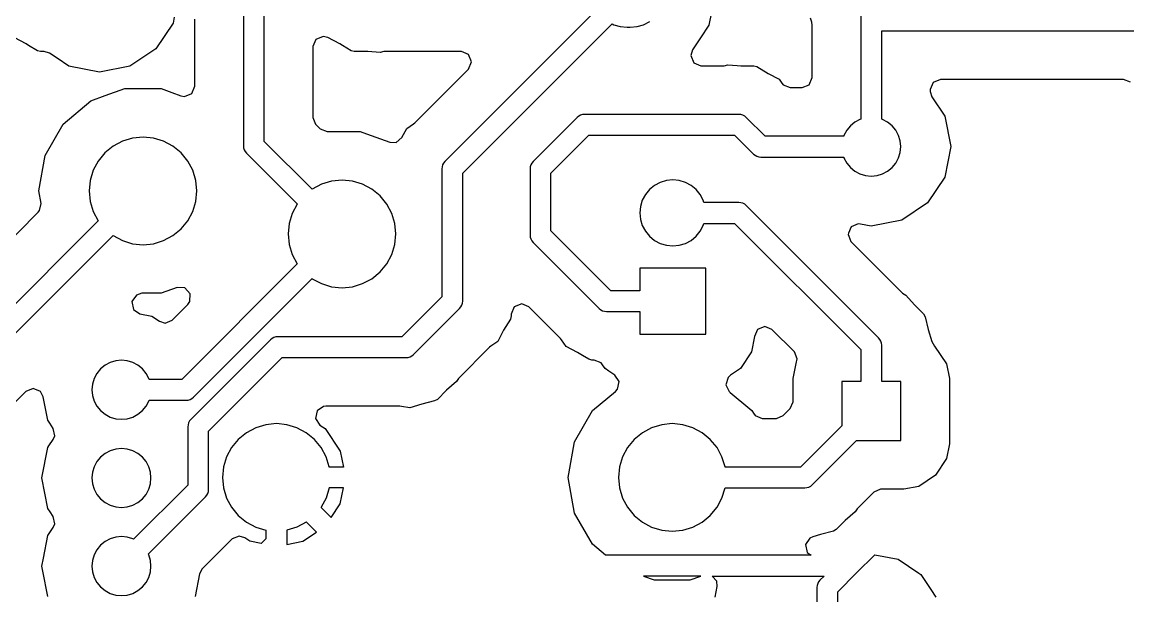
# Model space of a CAD drawing. Extents: x 48.5 to 131.2, y 2.2 to 58.3.
# Drawn here: x 68.26 to 100.1, y 24.8 to 41.33 of the extents above; entities that cross this region are included whole.
import ezdxf

# ---------------------------------------------------------------- set-up
doc = ezdxf.new("R2010")
doc.units = 0
doc.header["$LTSCALE"] = 0.000394
doc.layers.add('PLAN_1', color=7, linetype='CONTINUOUS')

msp = doc.modelspace()

# ---------------------------------------------------------------- linework, layer by layer
at = {"layer": 'PLAN_1', "color": 1}
for p, q in [((74.62999, 43.960239, 0.06), (74.62999, 37.764503, 0.06)), ((75.229996, 37.888767, 0.06), (75.229996, 44.084503, 0.06)), ((88.222572, 42.179504, 0.06), (88.036064, 41.24189, 0.06)), ((72.639175, 41.47364, 0.06), (72.604912, 41.301392, 0.06)), ((73.2295, 39.479298, 0.06), (73.2295, 41.412952, 0.06)), ((84.809044, 41.687828, 0.06), (80.432854, 37.311634, 0.06)), ((90.99707, 41.325527, 0.06), (90.961792, 41.438759, 0.06)), ((92.409988, 41.544502, 0.06), (92.409988, 38.532467, 0.06)), ((72.604912, 41.301392, 0.06), (72.107513, 40.556984, 0.06)), ((80.944992, 36.975239, 0.06), (85.247726, 41.277969, 0.06)), ((85.247726, 41.277969, 0.06), (85.293854, 41.253315, 0.06)), ((85.293854, 41.253315, 0.06), (85.481911, 41.196266, 0.06)), ((85.481911, 41.196266, 0.06), (85.67749, 41.177006, 0.06)), ((85.67749, 41.177006, 0.06), (85.772491, 41.177006, 0.06)), ((85.772491, 41.177006, 0.06), (85.968071, 41.196266, 0.06)), ((85.968071, 41.196266, 0.06), (86.156128, 41.253315, 0.06)), ((86.156128, 41.253315, 0.06), (86.329453, 41.345955, 0.06)), ((88.036064, 41.24189, 0.06), (87.790001, 40.87365, 0.06)), ((91.009491, 41.243946, 0.06), (90.99707, 41.325527, 0.06)), ((91.009499, 39.729061, 0.06), (91.009491, 41.243946, 0.06)), ((68.375946, 40.699371, 0.06), (68.050636, 40.872868, 0.06)), ((76.715157, 40.828323, 0.06), (76.630486, 40.623928, 0.06)), ((76.925522, 40.915459, 0.06), (76.715157, 40.828323, 0.06)), ((77.06308, 40.881554, 0.06), (76.925522, 40.915459, 0.06)), ((77.410072, 40.699436, 0.06), (77.06308, 40.881554, 0.06)), ((87.790001, 40.87365, 0.06), (87.559692, 40.528957, 0.06)), ((93.009995, 38.532467, 0.06), (93.009995, 41.074505, 0.06)), ((93.009995, 41.074505, 0.06), (100.97403, 41.074505, 0.06)), ((68.447083, 40.656643, 0.06), (68.375946, 40.699371, 0.06)), ((68.69854, 40.504631, 0.06), (68.447083, 40.656643, 0.06)), ((68.788506, 40.479984, 0.06), (68.69854, 40.504631, 0.06)), ((68.896141, 40.478939, 0.06), (68.788506, 40.479984, 0.06)), ((69.048424, 40.432735, 0.06), (68.896141, 40.478939, 0.06)), ((72.107513, 40.556984, 0.06), (71.363091, 40.059574, 0.06)), ((76.630486, 40.623928, 0.06), (76.630486, 38.582783, 0.06)), ((77.481316, 40.656639, 0.06), (77.410072, 40.699436, 0.06)), ((77.732765, 40.504627, 0.06), (77.481316, 40.656639, 0.06)), ((77.822617, 40.480011, 0.06), (77.732765, 40.504627, 0.06)), ((78.216827, 40.477856, 0.06), (77.822617, 40.480011, 0.06)), ((78.570251, 40.45647, 0.06), (78.216827, 40.477856, 0.06)), ((78.672997, 40.479008, 0.06), (78.570251, 40.45647, 0.06)), ((80.907707, 40.479008, 0.06), (78.672997, 40.479008, 0.06)), ((81.112106, 40.394337, 0.06), (80.907707, 40.479008, 0.06)), ((87.559692, 40.528957, 0.06), (87.510384, 40.36639, 0.06)), ((69.266937, 40.28672, 0.06), (69.048424, 40.432735, 0.06)), ((69.606895, 40.059574, 0.06), (69.266937, 40.28672, 0.06)), ((81.20089, 40.18, 0.06), (81.112106, 40.394337, 0.06)), ((81.116226, 39.97562, 0.06), (81.20089, 40.18, 0.06)), ((87.510384, 40.36639, 0.06), (87.598083, 40.154667, 0.06)), ((87.598083, 40.154667, 0.06), (87.802483, 40.069996, 0.06)), ((70.484993, 39.884911, 0.06), (69.606895, 40.059574, 0.06)), ((71.363091, 40.059574, 0.06), (70.484993, 39.884911, 0.06)), ((79.569405, 38.428795, 0.06), (81.116226, 39.97562, 0.06)), ((87.802483, 40.069996, 0.06), (88.476196, 40.069996, 0.06)), ((88.476196, 40.069996, 0.06), (88.578941, 40.092533, 0.06)), ((88.578941, 40.092533, 0.06), (88.846039, 40.076378, 0.06)), ((88.846039, 40.076378, 0.06), (88.955109, 40.07, 0.06)), ((88.955109, 40.07, 0.06), (89.326645, 40.068977, 0.06)), ((89.326645, 40.068977, 0.06), (89.416451, 40.044369, 0.06)), ((89.416451, 40.044369, 0.06), (89.739143, 39.849564, 0.06)), ((89.739143, 39.849564, 0.06), (90.061371, 39.680435, 0.06)), ((90.061371, 39.680435, 0.06), (90.139465, 39.567299, 0.06)), ((90.139465, 39.567299, 0.06), (90.177673, 39.521461, 0.06)), ((90.177673, 39.521461, 0.06), (90.374329, 39.439999, 0.06)), ((90.720428, 39.439999, 0.06), (90.924828, 39.52467, 0.06)), ((90.924828, 39.52467, 0.06), (91.009499, 39.729061, 0.06)), ((94.495155, 39.58934, 0.06), (94.410484, 39.384953, 0.06)), ((94.699539, 39.674, 0.06), (94.495155, 39.58934, 0.06)), ((99.973488, 39.674, 0.06), (94.699539, 39.674, 0.06)), ((100.170311, 39.592476, 0.06), (99.973488, 39.674, 0.06)), ((70.241989, 39.059139, 0.06), (70.652939, 39.20871, 0.06)), ((70.652939, 39.20871, 0.06), (71.219742, 39.415005, 0.06)), ((71.219742, 39.415005, 0.06), (72.260239, 39.415005, 0.06)), ((72.260239, 39.415005, 0.06), (72.574455, 39.300632, 0.06)), ((72.574455, 39.300632, 0.06), (72.832344, 39.206783, 0.06)), ((72.832344, 39.206783, 0.06), (72.93615, 39.188461, 0.06)), ((72.93615, 39.188461, 0.06), (73.144829, 39.274906, 0.06)), ((73.144829, 39.274906, 0.06), (73.2295, 39.479298, 0.06)), ((90.374329, 39.439999, 0.06), (90.720428, 39.439999, 0.06)), ((94.410484, 39.384953, 0.06), (94.410484, 39.328617, 0.06)), ((94.410484, 39.328617, 0.06), (94.456764, 39.17606, 0.06)), ((94.456764, 39.17606, 0.06), (94.82991, 38.617607, 0.06)), ((69.444908, 38.390308, 0.06), (70.241989, 39.059139, 0.06)), ((76.630486, 38.582783, 0.06), (76.711037, 38.38834, 0.06)), ((84.242851, 38.581631, 0.06), (82.972855, 37.311634, 0.06)), ((84.288315, 38.618938, 0.06), (84.242851, 38.581631, 0.06)), ((84.340179, 38.646664, 0.06), (84.288315, 38.618938, 0.06)), ((84.396461, 38.663734, 0.06), (84.340179, 38.646664, 0.06)), ((84.454987, 38.669498, 0.06), (84.396461, 38.663734, 0.06)), ((88.899986, 38.669498, 0.06), (84.454987, 38.669498, 0.06)), ((88.958511, 38.663734, 0.06), (88.899986, 38.669498, 0.06)), ((89.014793, 38.646664, 0.06), (88.958511, 38.663734, 0.06)), ((89.066658, 38.618942, 0.06), (89.014793, 38.646664, 0.06)), ((89.112114, 38.581631, 0.06), (89.066658, 38.618942, 0.06)), ((89.654251, 38.039501, 0.06), (89.112114, 38.581631, 0.06)), ((92.409988, 38.532467, 0.06), (92.384712, 38.524799, 0.06)), ((93.035271, 38.524799, 0.06), (93.009995, 38.532467, 0.06)), ((94.82991, 38.617607, 0.06), (95.004578, 37.739502, 0.06)), ((68.92466, 37.489201, 0.06), (69.444908, 38.390308, 0.06)), ((76.711037, 38.38834, 0.06), (76.843834, 38.255543, 0.06)), ((76.843834, 38.255543, 0.06), (77.038269, 38.175007, 0.06)), ((79.197495, 38.000706, 0.06), (79.334053, 38.260887, 0.06)), ((79.334053, 38.260887, 0.06), (79.531334, 38.397068, 0.06)), ((79.531334, 38.397068, 0.06), (79.569405, 38.428795, 0.06)), ((92.003242, 38.211735, 0.06), (91.92469, 38.064781, 0.06)), ((92.108948, 38.340542, 0.06), (92.003242, 38.211735, 0.06)), ((92.237755, 38.446251, 0.06), (92.108948, 38.340542, 0.06)), ((92.384712, 38.524799, 0.06), (92.237755, 38.446251, 0.06)), ((93.182228, 38.446251, 0.06), (93.035271, 38.524799, 0.06)), ((93.311035, 38.340542, 0.06), (93.182228, 38.446251, 0.06)), ((93.41674, 38.211735, 0.06), (93.311035, 38.340542, 0.06)), ((93.495293, 38.064781, 0.06), (93.41674, 38.211735, 0.06)), ((71.146828, 37.896515, 0.06), (70.878853, 37.753277, 0.06)), ((71.437599, 37.984718, 0.06), (71.146828, 37.896515, 0.06)), ((71.73999, 38.0145, 0.06), (71.437599, 37.984718, 0.06)), ((72.042381, 37.984718, 0.06), (71.73999, 38.0145, 0.06)), ((72.333153, 37.896515, 0.06), (72.042381, 37.984718, 0.06)), ((72.601128, 37.753277, 0.06), (72.333153, 37.896515, 0.06)), ((77.038269, 38.175007, 0.06), (77.990242, 38.175007, 0.06)), ((77.990242, 38.175007, 0.06), (78.176109, 38.107357, 0.06)), ((78.176109, 38.107357, 0.06), (78.842819, 37.864689, 0.06)), ((79.029037, 37.860317, 0.06), (79.197495, 38.000706, 0.06)), ((83.484993, 36.975239, 0.06), (84.579254, 38.0695, 0.06)), ((84.579254, 38.0695, 0.06), (88.775726, 38.0695, 0.06)), ((88.775726, 38.0695, 0.06), (89.317863, 37.52737, 0.06)), ((91.917023, 38.039501, 0.06), (89.654251, 38.039501, 0.06)), ((91.92469, 38.064781, 0.06), (91.917023, 38.039501, 0.06)), ((93.543655, 37.905327, 0.06), (93.495293, 38.064781, 0.06)), ((93.55999, 37.739502, 0.06), (93.543655, 37.905327, 0.06)), ((70.878853, 37.753277, 0.06), (70.643974, 37.560516, 0.06)), ((72.836006, 37.560516, 0.06), (72.601128, 37.753277, 0.06)), ((74.62999, 37.764503, 0.06), (74.635757, 37.705975, 0.06)), ((74.635757, 37.705975, 0.06), (74.652832, 37.6497, 0.06)), ((74.652832, 37.6497, 0.06), (74.68055, 37.597832, 0.06)), ((74.68055, 37.597832, 0.06), (74.717857, 37.552372, 0.06)), ((76.607002, 36.511761, 0.06), (75.229996, 37.888767, 0.06)), ((78.842819, 37.864689, 0.06), (79.029037, 37.860317, 0.06)), ((93.495293, 37.414223, 0.06), (93.543655, 37.573677, 0.06)), ((93.543655, 37.573677, 0.06), (93.55999, 37.739502, 0.06)), ((95.004578, 37.739502, 0.06), (94.82991, 36.861397, 0.06)), ((68.74398, 36.4645, 0.06), (68.92466, 37.489201, 0.06)), ((70.45121, 37.325634, 0.06), (70.307976, 37.057659, 0.06)), ((70.643974, 37.560516, 0.06), (70.45121, 37.325634, 0.06)), ((73.02877, 37.325634, 0.06), (72.836006, 37.560516, 0.06)), ((73.172005, 37.057659, 0.06), (73.02877, 37.325634, 0.06)), ((74.717857, 37.552372, 0.06), (76.182739, 36.087494, 0.06)), ((80.395546, 37.266174, 0.06), (80.367828, 37.214306, 0.06)), ((80.432854, 37.311634, 0.06), (80.395546, 37.266174, 0.06)), ((82.935547, 37.266174, 0.06), (82.907829, 37.214306, 0.06)), ((82.972855, 37.311634, 0.06), (82.935547, 37.266174, 0.06)), ((89.317863, 37.52737, 0.06), (89.363319, 37.490063, 0.06)), ((89.363319, 37.490063, 0.06), (89.415184, 37.462337, 0.06)), ((89.415184, 37.462337, 0.06), (89.471466, 37.445267, 0.06)), ((89.471466, 37.445267, 0.06), (89.529991, 37.439503, 0.06)), ((89.529991, 37.439503, 0.06), (91.917023, 37.439503, 0.06)), ((91.917023, 37.439503, 0.06), (91.92469, 37.414223, 0.06)), ((91.92469, 37.414223, 0.06), (92.003242, 37.267265, 0.06)), ((92.003242, 37.267265, 0.06), (92.108948, 37.138462, 0.06)), ((93.311035, 37.138462, 0.06), (93.41674, 37.267265, 0.06)), ((93.41674, 37.267265, 0.06), (93.495293, 37.414223, 0.06)), ((70.307976, 37.057659, 0.06), (70.219772, 36.766891, 0.06)), ((73.260208, 36.766891, 0.06), (73.172005, 37.057659, 0.06)), ((80.350754, 37.158031, 0.06), (80.344986, 37.099503, 0.06)), ((80.344986, 37.099503, 0.06), (80.344986, 33.413769, 0.06)), ((80.367828, 37.214306, 0.06), (80.350754, 37.158031, 0.06)), ((80.944992, 33.289505, 0.06), (80.944992, 36.975239, 0.06)), ((82.890755, 37.158031, 0.06), (82.884987, 37.099503, 0.06)), ((82.884987, 37.099503, 0.06), (82.884987, 35.194504, 0.06)), ((82.907829, 37.214306, 0.06), (82.890755, 37.158031, 0.06)), ((83.484993, 35.318768, 0.06), (83.484993, 36.975239, 0.06)), ((92.108948, 37.138462, 0.06), (92.237755, 37.032753, 0.06)), ((92.237755, 37.032753, 0.06), (92.384712, 36.954205, 0.06)), ((92.384712, 36.954205, 0.06), (92.544167, 36.905834, 0.06)), ((92.875816, 36.905834, 0.06), (93.035271, 36.954205, 0.06)), ((93.035271, 36.954205, 0.06), (93.182228, 37.032753, 0.06)), ((93.182228, 37.032753, 0.06), (93.311035, 37.138462, 0.06)), ((70.219772, 36.766891, 0.06), (70.189987, 36.4645, 0.06)), ((73.289993, 36.4645, 0.06), (73.260208, 36.766891, 0.06)), ((76.876831, 36.656517, 0.06), (76.608856, 36.513279, 0.06)), ((77.167603, 36.74472, 0.06), (76.876831, 36.656517, 0.06)), ((77.469994, 36.774502, 0.06), (77.167603, 36.74472, 0.06)), ((77.772385, 36.74472, 0.06), (77.469994, 36.774502, 0.06)), ((78.063156, 36.656517, 0.06), (77.772385, 36.74472, 0.06)), ((78.331131, 36.513279, 0.06), (78.063156, 36.656517, 0.06)), ((86.467194, 36.619396, 0.06), (86.323235, 36.501251, 0.06)), ((86.631439, 36.707184, 0.06), (86.467194, 36.619396, 0.06)), ((86.809654, 36.761246, 0.06), (86.631439, 36.707184, 0.06)), ((86.994987, 36.779499, 0.06), (86.809654, 36.761246, 0.06)), ((87.180321, 36.761246, 0.06), (86.994987, 36.779499, 0.06)), ((87.358536, 36.707184, 0.06), (87.180321, 36.761246, 0.06)), ((87.522781, 36.619396, 0.06), (87.358536, 36.707184, 0.06)), ((87.66674, 36.501251, 0.06), (87.522781, 36.619396, 0.06)), ((92.544167, 36.905834, 0.06), (92.709991, 36.889503, 0.06)), ((92.709991, 36.889503, 0.06), (92.875816, 36.905834, 0.06)), ((94.82991, 36.861397, 0.06), (94.332512, 36.116982, 0.06)), ((68.807274, 36.105469, 0.06), (68.74398, 36.4645, 0.06)), ((70.189987, 36.4645, 0.06), (70.219772, 36.162109, 0.06)), ((73.260208, 36.162109, 0.06), (73.289993, 36.4645, 0.06)), ((76.608856, 36.513279, 0.06), (76.607002, 36.511761, 0.06)), ((78.56601, 36.320518, 0.06), (78.331131, 36.513279, 0.06)), ((78.758774, 36.085636, 0.06), (78.56601, 36.320518, 0.06)), ((86.205093, 36.357288, 0.06), (86.117302, 36.193047, 0.06)), ((86.323235, 36.501251, 0.06), (86.205093, 36.357288, 0.06)), ((87.784882, 36.357288, 0.06), (87.66674, 36.501251, 0.06)), ((87.872673, 36.193047, 0.06), (87.784882, 36.357288, 0.06)), ((68.76123, 35.897743, 0.06), (68.807274, 36.105469, 0.06)), ((70.219772, 36.162109, 0.06), (70.307976, 35.871342, 0.06)), ((73.172005, 35.871342, 0.06), (73.260208, 36.162109, 0.06)), ((76.181213, 36.085636, 0.06), (76.037979, 35.817661, 0.06)), ((76.182739, 36.087494, 0.06), (76.181213, 36.085636, 0.06)), ((78.902008, 35.817661, 0.06), (78.758774, 36.085636, 0.06)), ((86.06324, 36.014835, 0.06), (86.044991, 35.829498, 0.06)), ((86.117302, 36.193047, 0.06), (86.06324, 36.014835, 0.06)), ((87.891953, 36.129498, 0.06), (87.872673, 36.193047, 0.06)), ((88.899986, 36.129498, 0.06), (87.891953, 36.129498, 0.06)), ((88.958511, 36.123734, 0.06), (88.899986, 36.129498, 0.06)), ((89.014793, 36.106663, 0.06), (88.958511, 36.123734, 0.06)), ((89.066658, 36.078938, 0.06), (89.014793, 36.106663, 0.06)), ((89.112122, 36.04163, 0.06), (89.066658, 36.078938, 0.06)), ((92.922127, 32.231632, 0.06), (89.112122, 36.04163, 0.06)), ((94.332512, 36.116982, 0.06), (93.588089, 35.619579, 0.06)), ((65.575233, 32.704624, 0.06), (68.724052, 35.853439, 0.06)), ((68.724052, 35.853439, 0.06), (68.76123, 35.897743, 0.06)), ((70.307976, 35.871342, 0.06), (70.45121, 35.603367, 0.06)), ((73.02877, 35.603367, 0.06), (73.172005, 35.871342, 0.06)), ((76.037979, 35.817661, 0.06), (75.949776, 35.526894, 0.06)), ((78.990211, 35.526894, 0.06), (78.902008, 35.817661, 0.06)), ((86.044991, 35.829498, 0.06), (86.06324, 35.644161, 0.06)), ((70.452736, 35.601509, 0.06), (65.885727, 31.034504, 0.06)), ((70.45121, 35.603367, 0.06), (70.452736, 35.601509, 0.06)), ((72.60112, 35.175724, 0.06), (72.836006, 35.368484, 0.06)), ((72.836006, 35.368484, 0.06), (73.02877, 35.603367, 0.06)), ((75.949776, 35.526894, 0.06), (75.919991, 35.224503, 0.06)), ((79.019997, 35.224503, 0.06), (78.990211, 35.526894, 0.06)), ((86.06324, 35.644161, 0.06), (86.117302, 35.46595, 0.06)), ((86.117302, 35.46595, 0.06), (86.205093, 35.301708, 0.06)), ((87.784882, 35.301708, 0.06), (87.872673, 35.46595, 0.06)), ((87.872673, 35.46595, 0.06), (87.891953, 35.529499, 0.06)), ((87.891953, 35.529499, 0.06), (88.775719, 35.529499, 0.06)), ((88.775719, 35.529499, 0.06), (92.409988, 31.895237, 0.06)), ((92.130104, 35.427109, 0.06), (92.054474, 35.244503, 0.06)), ((92.336876, 35.512756, 0.06), (92.130104, 35.427109, 0.06)), ((92.40036, 35.506504, 0.06), (92.336876, 35.512756, 0.06)), ((92.709991, 35.444916, 0.06), (92.40036, 35.506504, 0.06)), ((93.588089, 35.619579, 0.06), (92.709991, 35.444916, 0.06)), ((66.22213, 30.522373, 0.06), (70.876999, 35.177242, 0.06)), ((70.876999, 35.177242, 0.06), (70.878853, 35.175724, 0.06)), ((70.878853, 35.175724, 0.06), (71.146828, 35.032486, 0.06)), ((71.146828, 35.032486, 0.06), (71.437599, 34.944283, 0.06)), ((72.042381, 34.944283, 0.06), (72.333153, 35.032486, 0.06)), ((72.333153, 35.032486, 0.06), (72.60112, 35.175724, 0.06)), ((75.919991, 35.224503, 0.06), (75.949776, 34.922112, 0.06)), ((78.990211, 34.922112, 0.06), (79.019997, 35.224503, 0.06)), ((82.884987, 35.194504, 0.06), (82.890755, 35.135975, 0.06)), ((82.890755, 35.135975, 0.06), (82.907829, 35.0797, 0.06)), ((82.907829, 35.0797, 0.06), (82.935547, 35.027832, 0.06)), ((82.935547, 35.027832, 0.06), (82.972855, 34.982372, 0.06)), ((85.214256, 33.589504, 0.06), (83.484993, 35.318768, 0.06)), ((86.205093, 35.301708, 0.06), (86.323235, 35.157745, 0.06)), ((86.323235, 35.157745, 0.06), (86.467194, 35.039604, 0.06)), ((86.467194, 35.039604, 0.06), (86.631439, 34.951813, 0.06)), ((87.358536, 34.951813, 0.06), (87.522781, 35.0396, 0.06)), ((87.522781, 35.0396, 0.06), (87.66674, 35.157745, 0.06)), ((87.66674, 35.157745, 0.06), (87.784882, 35.301708, 0.06)), ((92.054474, 35.244503, 0.06), (92.041328, 35.212772, 0.06)), ((92.041328, 35.212772, 0.06), (92.062004, 35.162842, 0.06)), ((92.062004, 35.162842, 0.06), (92.125977, 35.008381, 0.06)), ((71.437599, 34.944283, 0.06), (71.73999, 34.914501, 0.06)), ((71.73999, 34.914501, 0.06), (72.042381, 34.944283, 0.06)), ((75.949776, 34.922112, 0.06), (76.037979, 34.631344, 0.06)), ((78.902008, 34.631344, 0.06), (78.990211, 34.922112, 0.06)), ((82.972855, 34.982372, 0.06), (84.877853, 33.077374, 0.06)), ((86.631439, 34.951813, 0.06), (86.809654, 34.897751, 0.06)), ((86.809654, 34.897751, 0.06), (86.994987, 34.879498, 0.06)), ((86.994987, 34.879498, 0.06), (87.180321, 34.897751, 0.06)), ((87.180321, 34.897751, 0.06), (87.358536, 34.951813, 0.06)), ((92.125977, 35.008381, 0.06), (93.612755, 33.52161, 0.06)), ((76.037979, 34.631344, 0.06), (76.181213, 34.363369, 0.06)), ((78.758774, 34.363369, 0.06), (78.902008, 34.631344, 0.06)), ((76.182739, 34.361515, 0.06), (72.855721, 31.034504, 0.06)), ((76.181213, 34.363369, 0.06), (76.182739, 34.361515, 0.06)), ((78.331123, 33.935726, 0.06), (78.56601, 34.128487, 0.06)), ((78.56601, 34.128487, 0.06), (78.758774, 34.363369, 0.06)), ((87.944984, 34.239506, 0.06), (86.044991, 34.239506, 0.06)), ((86.044991, 34.239506, 0.06), (86.044991, 33.589504, 0.06)), ((87.944984, 32.339504, 0.06), (87.944984, 34.239506, 0.06)), ((73.192123, 30.522373, 0.06), (76.607002, 33.937248, 0.06)), ((76.607002, 33.937248, 0.06), (76.608856, 33.935726, 0.06)), ((76.608856, 33.935726, 0.06), (76.876831, 33.792488, 0.06)), ((76.876831, 33.792488, 0.06), (77.167603, 33.704285, 0.06)), ((77.772385, 33.704285, 0.06), (78.063156, 33.792488, 0.06)), ((78.063156, 33.792488, 0.06), (78.331123, 33.935726, 0.06)), ((71.548012, 33.464691, 0.06), (71.420685, 33.274136, 0.06)), ((71.710564, 33.513996, 0.06), (71.548012, 33.464691, 0.06)), ((72.260239, 33.513996, 0.06), (71.710564, 33.513996, 0.06)), ((72.722855, 33.682384, 0.06), (72.260239, 33.513996, 0.06)), ((72.943878, 33.672729, 0.06), (72.722855, 33.682384, 0.06)), ((73.100609, 33.501694, 0.06), (72.943878, 33.672729, 0.06)), ((73.090767, 33.276047, 0.06), (73.100609, 33.501694, 0.06)), ((77.167603, 33.704285, 0.06), (77.469994, 33.674503, 0.06)), ((77.469994, 33.674503, 0.06), (77.772385, 33.704285, 0.06)), ((86.044991, 33.589504, 0.06), (85.214256, 33.589504, 0.06)), ((93.612755, 33.52161, 0.06), (93.70134, 33.46489, 0.06)), ((93.70134, 33.46489, 0.06), (93.951416, 33.182949, 0.06)), ((71.420685, 33.274136, 0.06), (71.465942, 33.046597, 0.06)), ((72.582352, 32.741741, 0.06), (73.030289, 33.189671, 0.06)), ((73.030289, 33.189671, 0.06), (73.090767, 33.276047, 0.06)), ((80.344986, 33.413769, 0.06), (79.193619, 32.262402, 0.06)), ((80.857124, 33.077374, 0.06), (80.894432, 33.122833, 0.06)), ((80.894432, 33.122833, 0.06), (80.92215, 33.174702, 0.06)), ((80.92215, 33.174702, 0.06), (80.939224, 33.230976, 0.06)), ((80.939224, 33.230976, 0.06), (80.944992, 33.289505, 0.06)), ((82.430145, 33.121616, 0.06), (82.345688, 32.917717, 0.06)), ((82.644485, 33.210407, 0.06), (82.430145, 33.121616, 0.06)), ((82.848877, 33.125751, 0.06), (82.644485, 33.210407, 0.06)), ((83.760651, 32.213963, 0.06), (82.848877, 33.125751, 0.06)), ((93.951416, 33.182949, 0.06), (94.085823, 33.048546, 0.06)), ((71.465942, 33.046597, 0.06), (71.649895, 32.923687, 0.06)), ((71.649895, 32.923687, 0.06), (71.998093, 32.854431, 0.06)), ((71.998093, 32.854431, 0.06), (72.218025, 32.70747, 0.06)), ((79.530022, 31.750271, 0.06), (80.857124, 33.077374, 0.06)), ((82.344589, 32.863304, 0.06), (82.319855, 32.773026, 0.06)), ((82.345688, 32.917717, 0.06), (82.344589, 32.863304, 0.06)), ((84.877853, 33.077374, 0.06), (84.923317, 33.040066, 0.06)), ((84.923317, 33.040066, 0.06), (84.975182, 33.012341, 0.06)), ((84.975182, 33.012341, 0.06), (85.031464, 32.99527, 0.06)), ((85.031464, 32.99527, 0.06), (85.089989, 32.989506, 0.06)), ((85.089989, 32.989506, 0.06), (86.044991, 32.989506, 0.06)), ((86.044991, 32.989506, 0.06), (86.044991, 32.339504, 0.06)), ((94.085823, 33.048546, 0.06), (94.213356, 32.919586, 0.06)), ((94.213356, 32.919586, 0.06), (94.259491, 32.838615, 0.06)), ((94.259491, 32.838615, 0.06), (94.349907, 32.472717, 0.06)), ((72.218025, 32.70747, 0.06), (72.380577, 32.658165, 0.06)), ((72.380577, 32.658165, 0.06), (72.582352, 32.741741, 0.06)), ((82.319855, 32.773026, 0.06), (82.125069, 32.450397, 0.06)), ((89.644478, 32.560406, 0.06), (89.430145, 32.471603, 0.06)), ((89.848862, 32.47575, 0.06), (89.644478, 32.560406, 0.06)), ((75.409958, 32.174534, 0.06), (73.117859, 29.88242, 0.06)), ((75.455421, 32.211842, 0.06), (75.409958, 32.174534, 0.06)), ((75.507286, 32.239567, 0.06), (75.455421, 32.211842, 0.06)), ((75.563568, 32.256638, 0.06), (75.507286, 32.239567, 0.06)), ((75.622093, 32.262402, 0.06), (75.563568, 32.256638, 0.06)), ((79.193619, 32.262402, 0.06), (75.622093, 32.262402, 0.06)), ((82.125069, 32.450397, 0.06), (81.955925, 32.128113, 0.06)), ((83.792435, 32.175827, 0.06), (83.760651, 32.213963, 0.06)), ((83.862274, 32.07465, 0.06), (83.792435, 32.175827, 0.06)), ((86.044991, 32.339504, 0.06), (87.944984, 32.339504, 0.06)), ((89.347343, 32.271721, 0.06), (89.26123, 31.823404, 0.06)), ((89.430145, 32.471603, 0.06), (89.347343, 32.271721, 0.06)), ((90.495544, 31.829082, 0.06), (89.848862, 32.47575, 0.06)), ((92.959435, 32.186172, 0.06), (92.922127, 32.231632, 0.06)), ((92.987152, 32.134308, 0.06), (92.959435, 32.186172, 0.06)), ((94.349907, 32.472717, 0.06), (94.458, 32.125843, 0.06)), ((81.720566, 31.960207, 0.06), (80.819992, 31.059637, 0.06)), ((81.758644, 31.991941, 0.06), (81.720566, 31.960207, 0.06)), ((81.955925, 32.128113, 0.06), (81.758644, 31.991941, 0.06)), ((83.928596, 31.978575, 0.06), (83.862274, 32.07465, 0.06)), ((84.250839, 31.809443, 0.06), (83.928596, 31.978575, 0.06)), ((92.409988, 31.895237, 0.06), (92.409988, 30.9695, 0.06)), ((93.004227, 32.07803, 0.06), (92.987152, 32.134308, 0.06)), ((93.009995, 32.019501, 0.06), (93.004227, 32.07803, 0.06)), ((93.009995, 30.9695, 0.06), (93.009995, 32.019501, 0.06)), ((94.458, 32.125843, 0.06), (94.53183, 31.992407, 0.06)), ((94.53183, 31.992407, 0.06), (94.876366, 31.485266, 0.06)), ((70.95417, 31.568172, 0.06), (70.794716, 31.519802, 0.06)), ((71.119995, 31.584505, 0.06), (70.95417, 31.568172, 0.06)), ((71.28582, 31.568172, 0.06), (71.119995, 31.584505, 0.06)), ((71.445274, 31.519802, 0.06), (71.28582, 31.568172, 0.06)), ((73.629997, 29.546024, 0.06), (75.746361, 31.662403, 0.06)), ((75.746361, 31.662403, 0.06), (79.317886, 31.662403, 0.06)), ((79.317886, 31.662403, 0.06), (79.376411, 31.668167, 0.06)), ((79.376411, 31.668167, 0.06), (79.432693, 31.685238, 0.06)), ((79.432693, 31.685238, 0.06), (79.484558, 31.712961, 0.06)), ((79.484558, 31.712961, 0.06), (79.530022, 31.750271, 0.06)), ((84.392426, 31.724131, 0.06), (84.250839, 31.809443, 0.06)), ((84.57354, 31.614632, 0.06), (84.392426, 31.724131, 0.06)), ((84.663643, 31.589945, 0.06), (84.57354, 31.614632, 0.06)), ((84.735847, 31.58886, 0.06), (84.663643, 31.589945, 0.06)), ((84.93232, 31.507473, 0.06), (84.735847, 31.58886, 0.06)), ((89.26123, 31.823404, 0.06), (88.940742, 31.343752, 0.06)), ((90.578552, 31.628664, 0.06), (90.495544, 31.829082, 0.06)), ((90.54538, 31.494148, 0.06), (90.578552, 31.628664, 0.06)), ((70.413246, 31.206739, 0.06), (70.334694, 31.059786, 0.06)), ((70.518951, 31.335545, 0.06), (70.413246, 31.206739, 0.06)), ((70.647758, 31.441254, 0.06), (70.518951, 31.335545, 0.06)), ((70.794716, 31.519802, 0.06), (70.647758, 31.441254, 0.06)), ((71.592232, 31.441254, 0.06), (71.445274, 31.519802, 0.06)), ((71.721039, 31.335545, 0.06), (71.592232, 31.441254, 0.06)), ((71.826744, 31.206739, 0.06), (71.721039, 31.335545, 0.06)), ((71.905296, 31.059786, 0.06), (71.826744, 31.206739, 0.06)), ((84.972786, 31.45816, 0.06), (84.93232, 31.507473, 0.06)), ((85.049232, 31.343756, 0.06), (84.972786, 31.45816, 0.06)), ((85.156563, 31.272032, 0.06), (85.049232, 31.343756, 0.06)), ((85.324997, 31.159487, 0.06), (85.156563, 31.272032, 0.06)), ((88.940742, 31.343752, 0.06), (88.653587, 31.151884, 0.06)), ((90.459496, 31.06237, 0.06), (90.54538, 31.494148, 0.06)), ((94.876366, 31.485266, 0.06), (94.96048, 31.06237, 0.06)), ((70.286331, 30.900331, 0.06), (70.269997, 30.734505, 0.06)), ((70.334694, 31.059786, 0.06), (70.286331, 30.900331, 0.06)), ((71.912964, 31.034504, 0.06), (71.905296, 31.059786, 0.06)), ((72.855721, 31.034504, 0.06), (71.912964, 31.034504, 0.06)), ((80.763268, 30.971046, 0.06), (80.481392, 30.721024, 0.06)), ((80.819992, 31.059637, 0.06), (80.763268, 30.971046, 0.06)), ((85.447922, 30.975534, 0.06), (85.324997, 31.159487, 0.06)), ((85.404022, 30.754887, 0.06), (85.447922, 30.975534, 0.06)), ((88.588348, 31.093384, 0.06), (88.520699, 30.87883, 0.06)), ((88.653587, 31.151884, 0.06), (88.588348, 31.093384, 0.06)), ((90.459496, 30.387781, 0.06), (90.459496, 31.06237, 0.06)), ((92.409988, 30.9695, 0.06), (91.859993, 30.9695, 0.06)), ((91.859993, 30.9695, 0.06), (91.859993, 29.693769, 0.06)), ((93.55999, 30.9695, 0.06), (93.009995, 30.9695, 0.06)), ((93.55999, 29.269499, 0.06), (93.55999, 30.9695, 0.06)), ((94.96048, 31.06237, 0.06), (94.96048, 30.164501, 0.06)), ((68.368774, 30.688425, 0.06), (67.512077, 29.831726, 0.06)), ((68.573166, 30.773075, 0.06), (68.368774, 30.688425, 0.06)), ((68.784904, 30.685383, 0.06), (68.573166, 30.773075, 0.06)), ((68.864975, 30.535557, 0.06), (68.784904, 30.685383, 0.06)), ((70.269997, 30.734505, 0.06), (70.286331, 30.568678, 0.06)), ((70.286331, 30.568678, 0.06), (70.334694, 30.409224, 0.06)), ((80.481392, 30.721024, 0.06), (80.217911, 30.458998, 0.06)), ((84.684906, 30.135307, 0.06), (85.34552, 30.689617, 0.06)), ((85.34552, 30.689617, 0.06), (85.404022, 30.754887, 0.06)), ((88.520699, 30.87883, 0.06), (88.622841, 30.682587, 0.06)), ((88.622841, 30.682587, 0.06), (88.649544, 30.660185, 0.06)), ((88.649544, 30.660185, 0.06), (89.216263, 30.184649, 0.06)), ((69.000069, 29.856394, 0.06), (68.864975, 30.535557, 0.06)), ((70.334694, 30.409224, 0.06), (70.413246, 30.26227, 0.06)), ((70.413246, 30.26227, 0.06), (70.518951, 30.133465, 0.06)), ((71.721039, 30.133463, 0.06), (71.826744, 30.26227, 0.06)), ((71.826744, 30.26227, 0.06), (71.905296, 30.409224, 0.06)), ((71.905296, 30.409224, 0.06), (71.912964, 30.434505, 0.06)), ((71.912964, 30.434505, 0.06), (72.979988, 30.434505, 0.06)), ((72.979988, 30.434505, 0.06), (73.038513, 30.440269, 0.06)), ((73.038513, 30.440269, 0.06), (73.094795, 30.45734, 0.06)), ((73.094795, 30.45734, 0.06), (73.14666, 30.485064, 0.06)), ((73.14666, 30.485064, 0.06), (73.192123, 30.522373, 0.06)), ((76.938004, 30.255638, 0.06), (76.751915, 30.131302, 0.06)), ((77.001488, 30.26189, 0.06), (76.938004, 30.255638, 0.06)), ((79.138451, 30.26189, 0.06), (77.001488, 30.26189, 0.06)), ((79.187851, 30.257406, 0.06), (79.138451, 30.26189, 0.06)), ((79.42363, 30.214199, 0.06), (79.187851, 30.257406, 0.06)), ((79.771111, 30.322474, 0.06), (79.42363, 30.214199, 0.06)), ((80.136993, 30.412888, 0.06), (79.771111, 30.322474, 0.06)), ((80.217911, 30.458998, 0.06), (80.136993, 30.412888, 0.06)), ((90.378952, 30.19334, 0.06), (90.459496, 30.387781, 0.06)), ((70.518951, 30.133465, 0.06), (70.647758, 30.027756, 0.06)), ((70.647758, 30.027756, 0.06), (70.794716, 29.949207, 0.06)), ((70.794716, 29.949207, 0.06), (70.95417, 29.900837, 0.06)), ((71.28582, 29.900837, 0.06), (71.445274, 29.949207, 0.06)), ((71.445274, 29.949207, 0.06), (71.592232, 30.027756, 0.06)), ((71.592232, 30.027756, 0.06), (71.721039, 30.133463, 0.06)), ((76.751915, 30.131302, 0.06), (76.706642, 29.903769, 0.06)), ((84.164658, 29.2342, 0.06), (84.684906, 30.135307, 0.06)), ((89.216263, 30.184649, 0.06), (89.27507, 30.135315, 0.06)), ((89.27507, 30.135315, 0.06), (89.320465, 30.056681, 0.06)), ((89.320465, 30.056681, 0.06), (89.370201, 29.991869, 0.06)), ((89.370201, 29.991869, 0.06), (89.567833, 29.91, 0.06)), ((89.98172, 29.91, 0.06), (90.176155, 29.990547, 0.06)), ((90.176155, 29.990547, 0.06), (90.378952, 30.19334, 0.06)), ((94.96048, 30.164501, 0.06), (94.96048, 30.064503, 0.06)), ((94.96048, 30.064503, 0.06), (94.96048, 29.176628, 0.06)), ((69.057739, 29.770079, 0.06), (69.000069, 29.856394, 0.06)), ((69.156464, 29.622341, 0.06), (69.057739, 29.770079, 0.06)), ((69.19854, 29.410805, 0.06), (69.156464, 29.622341, 0.06)), ((70.95417, 29.900837, 0.06), (71.119995, 29.884504, 0.06)), ((71.119995, 29.884504, 0.06), (71.28582, 29.900837, 0.06)), ((73.035759, 29.728815, 0.06), (73.029991, 29.670288, 0.06)), ((73.029991, 29.670288, 0.06), (73.029991, 27.988766, 0.06)), ((73.052834, 29.785093, 0.06), (73.035759, 29.728815, 0.06)), ((73.080551, 29.83696, 0.06), (73.052834, 29.785093, 0.06)), ((73.117859, 29.88242, 0.06), (73.080551, 29.83696, 0.06)), ((74.986832, 29.641516, 0.06), (74.718857, 29.498281, 0.06)), ((75.277603, 29.729721, 0.06), (74.986832, 29.641516, 0.06)), ((75.579994, 29.759502, 0.06), (75.277603, 29.729721, 0.06)), ((75.882385, 29.729721, 0.06), (75.579994, 29.759502, 0.06)), ((76.173157, 29.641516, 0.06), (75.882385, 29.729721, 0.06)), ((76.441132, 29.498281, 0.06), (76.173157, 29.641516, 0.06)), ((76.706642, 29.903769, 0.06), (76.829559, 29.719812, 0.06)), ((76.829559, 29.719812, 0.06), (76.985863, 29.615374, 0.06)), ((76.985863, 29.615374, 0.06), (77.416847, 28.970358, 0.06)), ((86.386826, 29.641516, 0.06), (86.118851, 29.498281, 0.06)), ((86.677597, 29.729721, 0.06), (86.386826, 29.641516, 0.06)), ((86.979988, 29.759502, 0.06), (86.677597, 29.729721, 0.06)), ((87.282379, 29.729721, 0.06), (86.979988, 29.759502, 0.06)), ((87.573151, 29.641516, 0.06), (87.282379, 29.729721, 0.06)), ((87.841125, 29.498281, 0.06), (87.573151, 29.641516, 0.06)), ((89.567833, 29.91, 0.06), (89.98172, 29.91, 0.06)), ((91.859993, 29.693769, 0.06), (90.67572, 28.509502, 0.06)), ((69.029785, 29.117086, 0.06), (69.153671, 29.302483, 0.06)), ((69.153671, 29.302483, 0.06), (69.19854, 29.410805, 0.06)), ((73.629997, 27.864502, 0.06), (73.629997, 29.546024, 0.06)), ((74.483978, 29.305519, 0.06), (74.291214, 29.070637, 0.06)), ((74.718857, 29.498281, 0.06), (74.483978, 29.305519, 0.06)), ((76.67601, 29.305519, 0.06), (76.441132, 29.498281, 0.06)), ((76.868774, 29.070637, 0.06), (76.67601, 29.305519, 0.06)), ((85.883972, 29.305519, 0.06), (85.691208, 29.070637, 0.06)), ((86.118851, 29.498281, 0.06), (85.883972, 29.305519, 0.06)), ((88.076004, 29.305519, 0.06), (87.841125, 29.498281, 0.06)), ((88.268768, 29.070637, 0.06), (88.076004, 29.305519, 0.06)), ((68.825401, 28.194504, 0.06), (69.000069, 29.072611, 0.06)), ((69.000069, 29.072611, 0.06), (69.029785, 29.117086, 0.06)), ((70.794716, 28.979801, 0.06), (70.647758, 28.901253, 0.06)), ((70.95417, 29.028172, 0.06), (70.794716, 28.979801, 0.06)), ((71.119995, 29.044504, 0.06), (70.95417, 29.028172, 0.06)), ((71.28582, 29.028172, 0.06), (71.119995, 29.044504, 0.06)), ((71.445274, 28.979801, 0.06), (71.28582, 29.028172, 0.06)), ((71.592232, 28.901253, 0.06), (71.445274, 28.979801, 0.06)), ((74.291214, 29.070637, 0.06), (74.14798, 28.802662, 0.06)), ((77.012009, 28.802662, 0.06), (76.868774, 29.070637, 0.06)), ((84.002045, 28.312014, 0.06), (84.164658, 29.2342, 0.06)), ((85.691208, 29.070637, 0.06), (85.547974, 28.802662, 0.06)), ((88.412003, 28.802662, 0.06), (88.268768, 29.070637, 0.06)), ((91.012123, 27.997372, 0.06), (92.284256, 29.269499, 0.06)), ((92.284256, 29.269499, 0.06), (93.55999, 29.269499, 0.06)), ((94.96048, 29.176628, 0.06), (94.876328, 28.753542, 0.06)), ((70.413246, 28.666739, 0.06), (70.334694, 28.519785, 0.06)), ((70.518951, 28.795544, 0.06), (70.413246, 28.666739, 0.06)), ((70.647758, 28.901253, 0.06), (70.518951, 28.795544, 0.06)), ((71.721039, 28.795544, 0.06), (71.592232, 28.901253, 0.06)), ((71.826744, 28.666739, 0.06), (71.721039, 28.795544, 0.06)), ((71.905296, 28.519785, 0.06), (71.826744, 28.666739, 0.06)), ((74.14798, 28.802662, 0.06), (74.059776, 28.511892, 0.06)), ((77.100212, 28.511892, 0.06), (77.012009, 28.802662, 0.06)), ((77.416847, 28.970358, 0.06), (77.508522, 28.509502, 0.06)), ((85.547974, 28.802662, 0.06), (85.45977, 28.511892, 0.06)), ((88.500206, 28.511892, 0.06), (88.412003, 28.802662, 0.06)), ((94.876328, 28.753542, 0.06), (94.55574, 28.273748, 0.06)), ((70.286331, 28.360331, 0.06), (70.269997, 28.194504, 0.06)), ((70.334694, 28.519785, 0.06), (70.286331, 28.360331, 0.06)), ((71.953659, 28.360331, 0.06), (71.905296, 28.519785, 0.06)), ((71.969994, 28.194504, 0.06), (71.953659, 28.360331, 0.06)), ((74.059776, 28.511892, 0.06), (74.029991, 28.209503, 0.06)), ((77.100449, 28.509502, 0.06), (77.100212, 28.511892, 0.06)), ((77.508522, 28.509502, 0.06), (77.100449, 28.509502, 0.06)), ((85.45977, 28.511892, 0.06), (85.429985, 28.209503, 0.06)), ((88.500443, 28.509502, 0.06), (88.500206, 28.511892, 0.06)), ((90.67572, 28.509502, 0.06), (88.500443, 28.509502, 0.06)), ((69.000069, 27.316404, 0.06), (68.825401, 28.194504, 0.06)), ((70.269997, 28.194504, 0.06), (70.286331, 28.028677, 0.06)), ((70.286331, 28.028677, 0.06), (70.334694, 27.869223, 0.06)), ((71.905296, 27.869223, 0.06), (71.953659, 28.028677, 0.06)), ((71.953659, 28.028677, 0.06), (71.969994, 28.194504, 0.06)), ((74.029991, 28.209503, 0.06), (74.059776, 27.907114, 0.06)), ((83.983978, 28.209505, 0.06), (84.002045, 28.312014, 0.06)), ((84.164658, 27.184814, 0.06), (83.983978, 28.209505, 0.06)), ((85.429985, 28.209503, 0.06), (85.45977, 27.907114, 0.06)), ((94.55574, 28.273748, 0.06), (94.075943, 27.953159, 0.06)), ((70.334694, 27.869223, 0.06), (70.413246, 27.722269, 0.06)), ((70.413246, 27.722269, 0.06), (70.518951, 27.593464, 0.06)), ((73.029991, 27.988766, 0.06), (71.468575, 26.427347, 0.06)), ((71.721039, 27.593462, 0.06), (71.826744, 27.722269, 0.06)), ((71.826744, 27.722269, 0.06), (71.905296, 27.869223, 0.06)), ((73.579437, 27.69783, 0.06), (73.607155, 27.749697, 0.06)), ((73.607155, 27.749697, 0.06), (73.624229, 27.805975, 0.06)), ((73.624229, 27.805975, 0.06), (73.629997, 27.864502, 0.06)), ((74.059776, 27.907114, 0.06), (74.14798, 27.616344, 0.06)), ((77.100212, 27.907114, 0.06), (77.012009, 27.616344, 0.06)), ((77.100449, 27.909504, 0.06), (77.100212, 27.907114, 0.06)), ((77.508522, 27.909504, 0.06), (77.100449, 27.909504, 0.06)), ((77.416847, 27.448648, 0.06), (77.508522, 27.909504, 0.06)), ((85.45977, 27.907114, 0.06), (85.547974, 27.616344, 0.06)), ((88.412003, 27.616344, 0.06), (88.500206, 27.907114, 0.06)), ((88.500206, 27.907114, 0.06), (88.500443, 27.909504, 0.06)), ((88.500443, 27.909504, 0.06), (90.799988, 27.909504, 0.06)), ((90.799988, 27.909504, 0.06), (90.858513, 27.915268, 0.06)), ((90.858513, 27.915268, 0.06), (90.914795, 27.932339, 0.06)), ((90.914795, 27.932339, 0.06), (90.96666, 27.960062, 0.06)), ((90.96666, 27.960062, 0.06), (91.012123, 27.997372, 0.06)), ((92.783821, 27.78846, 0.06), (92.302101, 27.30674, 0.06)), ((92.978264, 27.869007, 0.06), (92.783821, 27.78846, 0.06)), ((93.652847, 27.869007, 0.06), (92.978264, 27.869007, 0.06)), ((94.075943, 27.953159, 0.06), (93.652847, 27.869007, 0.06)), ((70.518951, 27.593464, 0.06), (70.647758, 27.487755, 0.06)), ((70.647758, 27.487755, 0.06), (70.794716, 27.409206, 0.06)), ((70.794716, 27.409206, 0.06), (70.95417, 27.360836, 0.06)), ((71.28582, 27.360836, 0.06), (71.445274, 27.409206, 0.06)), ((71.445274, 27.409206, 0.06), (71.592232, 27.487755, 0.06)), ((71.592232, 27.487755, 0.06), (71.721039, 27.593462, 0.06)), ((71.892845, 26.003082, 0.06), (73.54213, 27.65237, 0.06)), ((73.54213, 27.65237, 0.06), (73.579437, 27.69783, 0.06)), ((74.14798, 27.616344, 0.06), (74.291214, 27.34837, 0.06)), ((77.012009, 27.616344, 0.06), (76.868774, 27.34837, 0.06)), ((77.1558, 27.057961, 0.06), (77.416847, 27.448648, 0.06)), ((85.547974, 27.616344, 0.06), (85.691208, 27.34837, 0.06)), ((88.268768, 27.34837, 0.06), (88.412003, 27.616344, 0.06)), ((69.06694, 27.21633, 0.06), (69.000069, 27.316404, 0.06)), ((69.156464, 27.082331, 0.06), (69.06694, 27.21633, 0.06)), ((69.19854, 26.870811, 0.06), (69.156464, 27.082331, 0.06)), ((70.95417, 27.360836, 0.06), (71.119995, 27.344503, 0.06)), ((71.119995, 27.344503, 0.06), (71.28582, 27.360836, 0.06)), ((74.291214, 27.34837, 0.06), (74.483978, 27.113487, 0.06)), ((74.483978, 27.113487, 0.06), (74.718857, 26.920725, 0.06)), ((76.868774, 27.34837, 0.06), (76.867249, 27.346512, 0.06)), ((76.867249, 27.346512, 0.06), (77.1558, 27.057961, 0.06)), ((84.684906, 26.283695, 0.06), (84.164658, 27.184814, 0.06)), ((85.691208, 27.34837, 0.06), (85.883972, 27.113487, 0.06)), ((85.883972, 27.113487, 0.06), (86.118851, 26.920725, 0.06)), ((87.841118, 26.920725, 0.06), (88.076004, 27.113487, 0.06)), ((88.076004, 27.113487, 0.06), (88.268768, 27.34837, 0.06)), ((92.245384, 27.218155, 0.06), (91.963516, 26.968151, 0.06)), ((92.302101, 27.30674, 0.06), (92.245384, 27.218155, 0.06)), ((69.000069, 26.532606, 0.06), (69.153671, 26.762497, 0.06)), ((69.153671, 26.762497, 0.06), (69.19854, 26.870811, 0.06)), ((74.718857, 26.920725, 0.06), (74.986832, 26.777491, 0.06)), ((74.986832, 26.777491, 0.06), (75.277603, 26.689285, 0.06)), ((76.173157, 26.777491, 0.06), (75.882385, 26.689285, 0.06)), ((76.441124, 26.920725, 0.06), (76.173157, 26.777491, 0.06)), ((76.442978, 26.922247, 0.06), (76.441124, 26.920725, 0.06)), ((76.731529, 26.633694, 0.06), (76.442978, 26.922247, 0.06)), ((86.118851, 26.920725, 0.06), (86.386826, 26.777491, 0.06)), ((86.386826, 26.777491, 0.06), (86.677597, 26.689285, 0.06)), ((87.282379, 26.689285, 0.06), (87.573151, 26.777491, 0.06)), ((87.573151, 26.777491, 0.06), (87.841118, 26.920725, 0.06)), ((91.963516, 26.968151, 0.06), (91.70002, 26.706114, 0.06)), ((68.87178, 25.887634, 0.06), (69.000069, 26.532606, 0.06)), ((70.794716, 26.4398, 0.06), (70.647758, 26.361252, 0.06)), ((70.95417, 26.488171, 0.06), (70.794716, 26.4398, 0.06)), ((71.119995, 26.504503, 0.06), (70.95417, 26.488171, 0.06)), ((71.28582, 26.488171, 0.06), (71.119995, 26.504503, 0.06)), ((71.445274, 26.4398, 0.06), (71.28582, 26.488171, 0.06)), ((71.468575, 26.427347, 0.06), (71.445274, 26.4398, 0.06)), ((74.307297, 26.436937, 0.06), (73.446083, 25.575718, 0.06)), ((74.509071, 26.520508, 0.06), (74.307297, 26.436937, 0.06)), ((74.671631, 26.471209, 0.06), (74.509071, 26.520508, 0.06)), ((74.819138, 26.372646, 0.06), (74.671631, 26.471209, 0.06)), ((75.279991, 26.443768, 0.06), (75.144211, 26.307985, 0.06)), ((75.277603, 26.689285, 0.06), (75.279991, 26.689051, 0.06)), ((75.279991, 26.689051, 0.06), (75.279991, 26.443768, 0.06)), ((75.882385, 26.689285, 0.06), (75.879997, 26.689051, 0.06)), ((75.879997, 26.689051, 0.06), (75.879997, 26.319504, 0.06)), ((76.340843, 26.372648, 0.06), (76.731529, 26.633694, 0.06)), ((86.677597, 26.689285, 0.06), (86.979988, 26.659504, 0.06)), ((86.979988, 26.659504, 0.06), (87.282379, 26.689285, 0.06)), ((90.945457, 26.460424, 0.06), (90.82045, 26.273317, 0.06)), ((91.02536, 26.498581, 0.06), (90.945457, 26.460424, 0.06)), ((91.253242, 26.569597, 0.06), (91.02536, 26.498581, 0.06)), ((91.619102, 26.660004, 0.06), (91.253242, 26.569597, 0.06)), ((91.70002, 26.706114, 0.06), (91.619102, 26.660004, 0.06)), ((70.413246, 26.126738, 0.06), (70.334694, 25.979784, 0.06)), ((70.518951, 26.255543, 0.06), (70.413246, 26.126738, 0.06)), ((70.647758, 26.361252, 0.06), (70.518951, 26.255543, 0.06)), ((75.144211, 26.307985, 0.06), (74.819138, 26.372646, 0.06)), ((75.879997, 26.280975, 0.06), (76.340843, 26.372648, 0.06)), ((75.879997, 26.319504, 0.06), (75.879997, 26.280975, 0.06)), ((85.059357, 25.969501, 0.06), (84.684906, 26.283695, 0.06)), ((90.82045, 26.273317, 0.06), (90.8657, 26.045784, 0.06)), ((68.825401, 25.654505, 0.06), (68.87178, 25.887634, 0.06)), ((70.286331, 25.82033, 0.06), (70.269997, 25.654503, 0.06)), ((70.334694, 25.979784, 0.06), (70.286331, 25.82033, 0.06)), ((71.905296, 25.979784, 0.06), (71.892845, 26.003082, 0.06)), ((71.953659, 25.82033, 0.06), (71.905296, 25.979784, 0.06)), ((71.969994, 25.654503, 0.06), (71.953659, 25.82033, 0.06)), ((90.979866, 25.969501, 0.06), (85.059357, 25.969501, 0.06)), ((90.8657, 26.045784, 0.06), (90.979866, 25.969501, 0.06)), ((92.287125, 25.457371, 0.06), (92.814255, 25.984501, 0.06)), ((92.814255, 25.984501, 0.06), (92.812973, 25.983221, 0.06)), ((92.812973, 25.983221, 0.06), (93.480789, 25.850376, 0.06)), ((93.480789, 25.850376, 0.06), (94.076828, 25.45212, 0.06)), ((68.853355, 25.514002, 0.06), (68.825401, 25.654505, 0.06)), ((69.000069, 24.7764, 0.06), (68.853355, 25.514002, 0.06)), ((70.269997, 25.654503, 0.06), (70.286331, 25.488676, 0.06)), ((70.286331, 25.488676, 0.06), (70.334694, 25.329222, 0.06)), ((71.905296, 25.329222, 0.06), (71.953659, 25.488676, 0.06)), ((71.953659, 25.488676, 0.06), (71.969994, 25.654503, 0.06)), ((73.446083, 25.575718, 0.06), (73.370949, 25.435158, 0.06)), ((70.334694, 25.329222, 0.06), (70.413246, 25.182268, 0.06)), ((70.413246, 25.182268, 0.06), (70.518951, 25.053463, 0.06)), ((71.721039, 25.053461, 0.06), (71.826744, 25.182268, 0.06)), ((71.826744, 25.182268, 0.06), (71.905296, 25.329222, 0.06)), ((73.370949, 25.435158, 0.06), (73.239914, 24.7764, 0.06)), ((87.803841, 25.369503, 0.06), (86.156151, 25.369503, 0.06)), ((86.156151, 25.369503, 0.06), (86.45974, 25.259007, 0.06)), ((86.45974, 25.259007, 0.06), (87.500252, 25.259007, 0.06)), ((87.500252, 25.259007, 0.06), (87.803841, 25.369503, 0.06)), ((88.263329, 25.22193, 0.06), (88.128098, 25.369503, 0.06)), ((88.128098, 25.369503, 0.06), (91.350723, 25.369503, 0.06)), ((88.275406, 25.064133, 0.06), (88.263329, 25.22193, 0.06)), ((91.167831, 25.15431, 0.06), (91.150757, 25.098032, 0.06)), ((91.195549, 25.206177, 0.06), (91.167831, 25.15431, 0.06)), ((91.232857, 25.251637, 0.06), (91.195549, 25.206177, 0.06)), ((91.350723, 25.369503, 0.06), (91.232857, 25.251637, 0.06)), ((91.744995, 24.915241, 0.06), (92.287125, 25.457371, 0.06)), ((94.076828, 25.45212, 0.06), (94.134254, 25.413755, 0.06)), ((94.134254, 25.413755, 0.06), (94.406219, 25.006721, 0.06)), ((70.518951, 25.053463, 0.06), (70.647758, 24.947754, 0.06)), ((70.647758, 24.947754, 0.06), (70.794716, 24.869205, 0.06)), ((70.794716, 24.869205, 0.06), (70.95417, 24.820835, 0.06)), ((71.28582, 24.820835, 0.06), (71.445274, 24.869205, 0.06)), ((71.445274, 24.869205, 0.06), (71.592232, 24.947754, 0.06)), ((71.592232, 24.947754, 0.06), (71.721039, 25.053461, 0.06)), ((88.215668, 24.7638, 0.06), (88.275406, 25.064133, 0.06)), ((91.150757, 25.098032, 0.06), (91.144989, 25.039505, 0.06)), ((91.144989, 25.039505, 0.06), (91.144989, 24.527626, 0.06)), ((91.744995, 24.527626, 0.06), (91.744995, 24.915241, 0.06)), ((94.406219, 25.006721, 0.06), (94.421066, 24.984501, 0.06)), ((94.421066, 24.984501, 0.06), (94.570862, 24.760315, 0.06)), ((70.95417, 24.820835, 0.06), (71.119995, 24.804502, 0.06)), ((71.119995, 24.804502, 0.06), (71.28582, 24.820835, 0.06))]:
    msp.add_line(p, q, dxfattribs=at)

doc.saveas('drawing.dxf')
